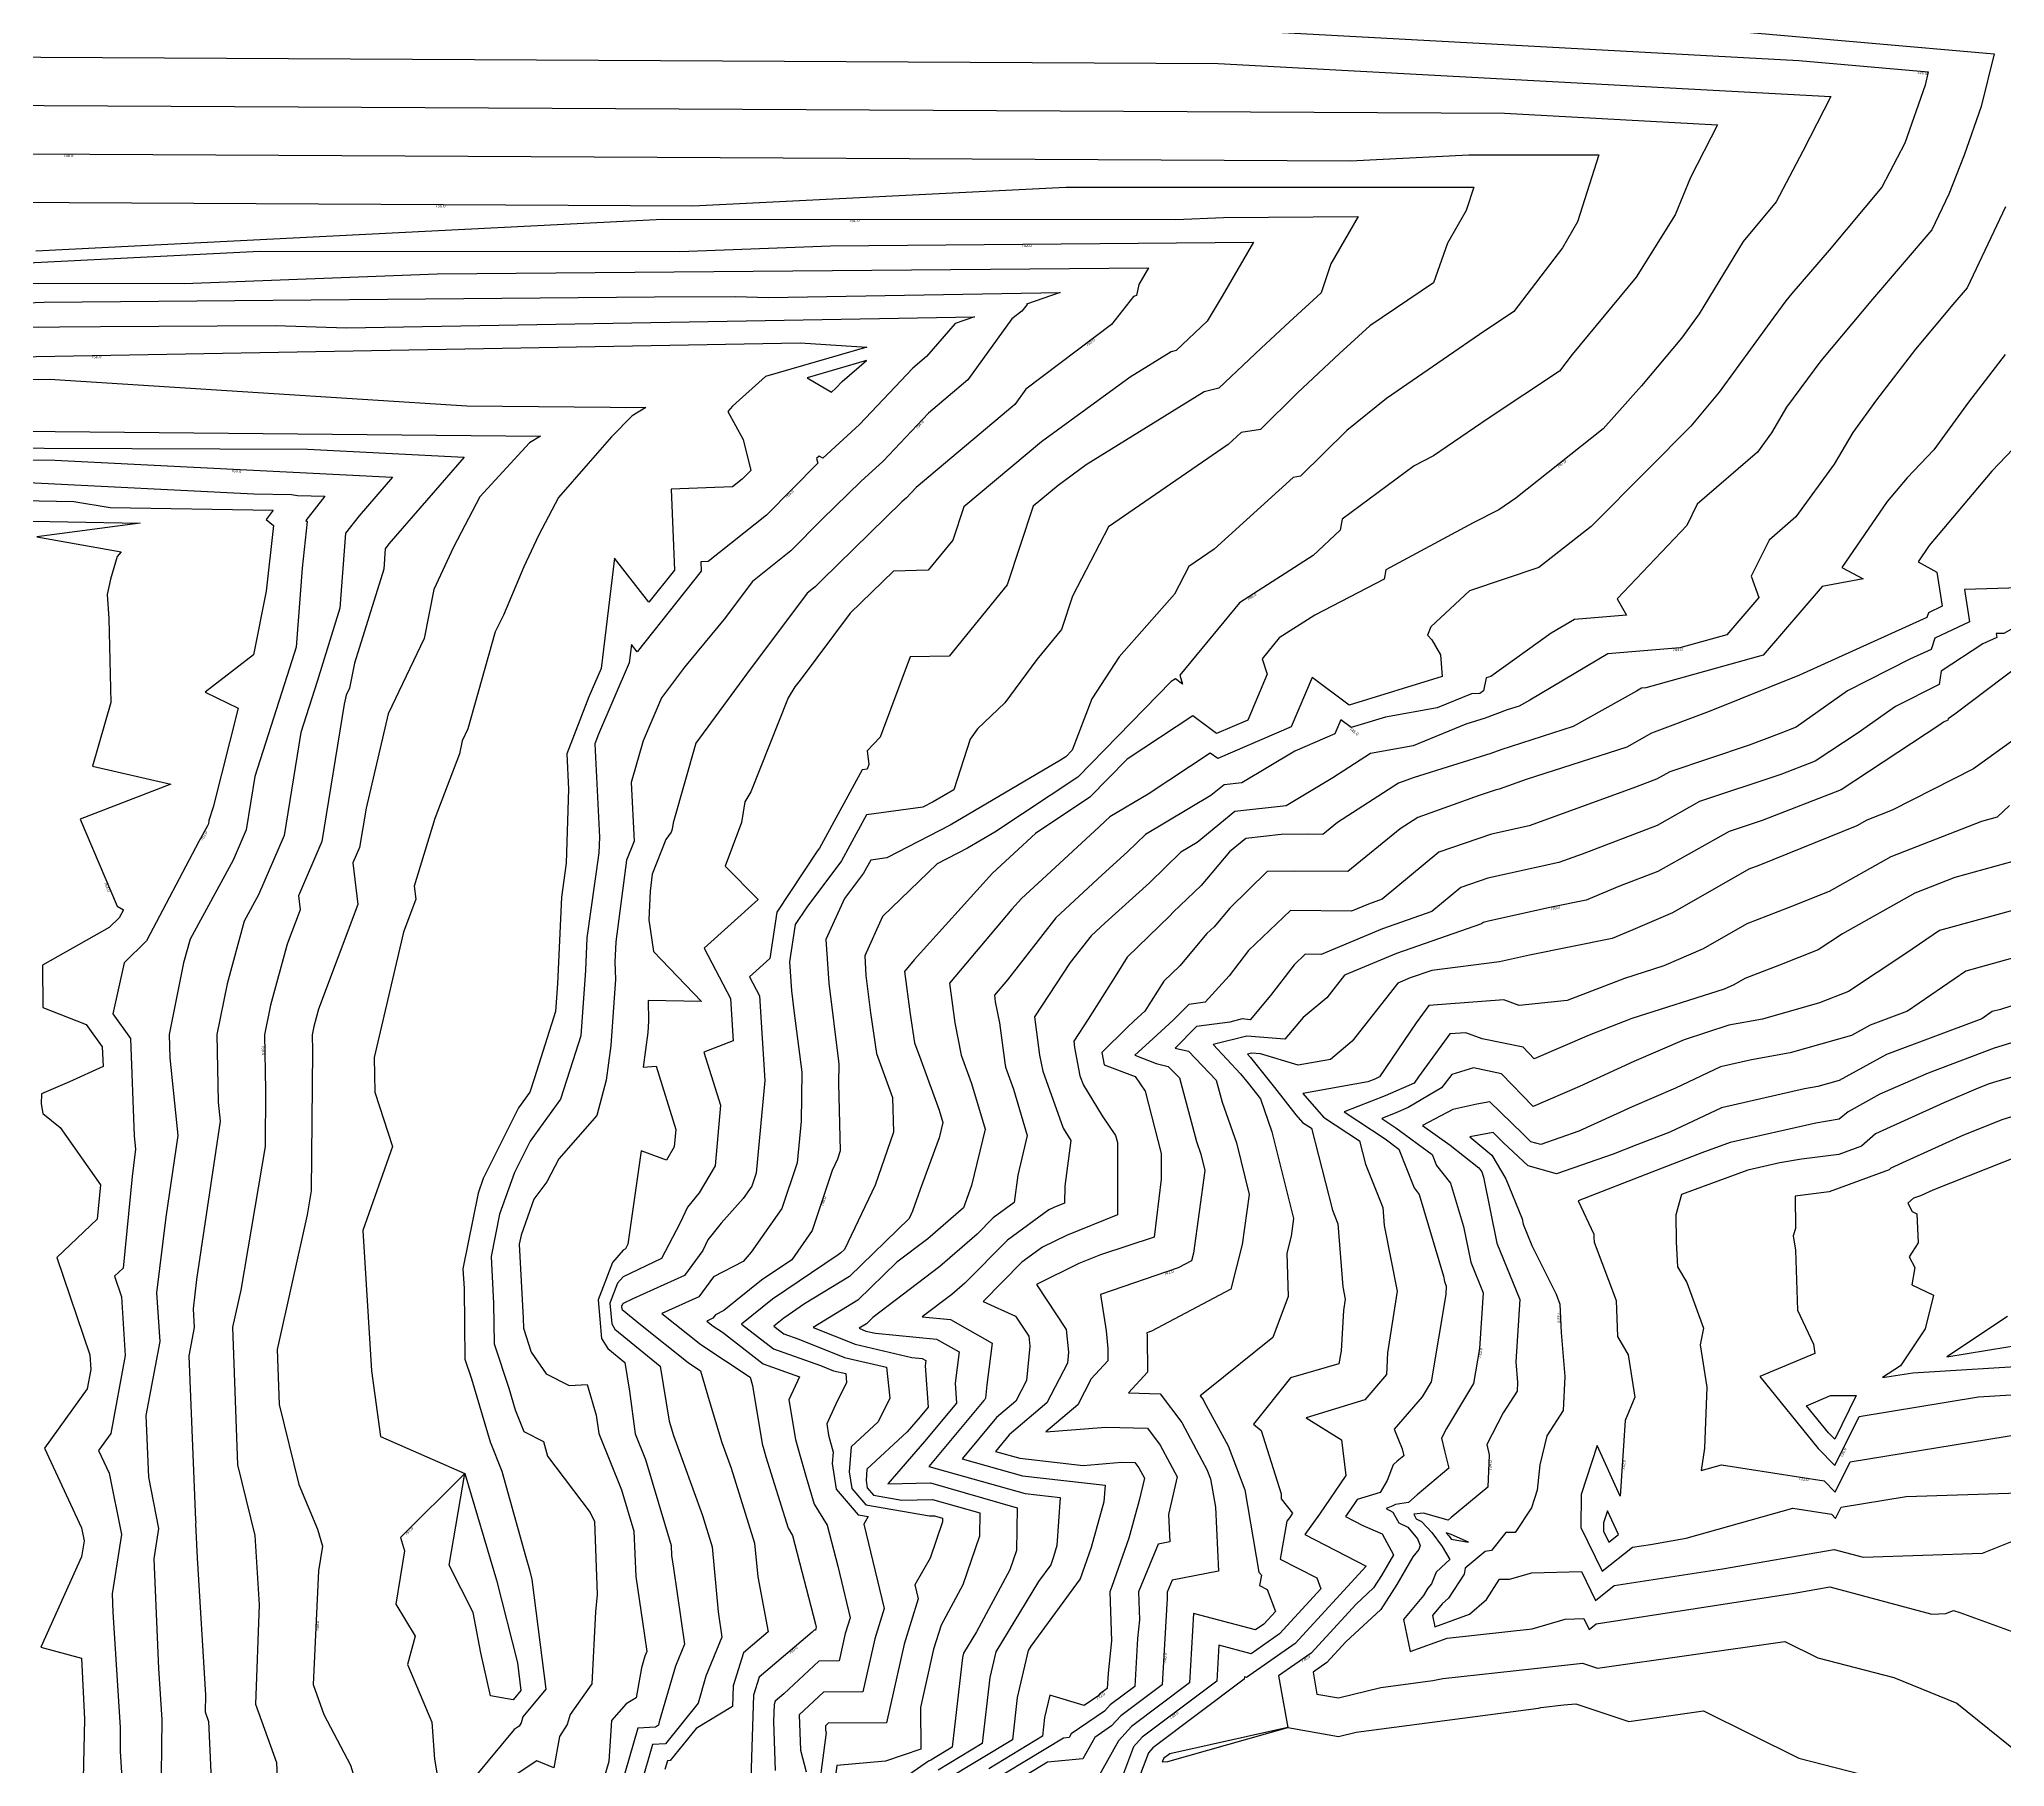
# Model space of a CAD drawing. Extents: x 1684434 to 1702565, y 997334 to 1000228.
# Drawn here: x 1701270.1 to 1701603.7, y 999582.6 to 999875.6 of the extents above; entities that cross this region are included whole.
import ezdxf

# ---------------------------------------------------------------- set-up
doc = ezdxf.new("R2010")
doc.units = 0
doc.layers.add('Default', color=7, linetype='Continuous')

msp = doc.modelspace()

# ---------------------------------------------------------------- linework, layer by layer
at = {"layer": 'Default'}
for points in [[(1701421.62, 999879.99), (1701568.74, 999872.01), (1701590.73, 999870.1), (1701590.18, 999867.86), (1701586.73, 999858), (1701582.82, 999850.55), (1701573.9, 999839.85), (1701567.58, 999832.49), (1701566.54, 999831.24), (1701563.86, 999827.61), (1701555.25, 999815.77), (1701550.42, 999810.01), (1701543.04, 999802.6), (1701533.48, 999792.95), (1701524.65, 999786.01), (1701512.86, 999782.05), (1701506.31, 999775.94), (1701505.73, 999774.55), (1701506.46, 999773.72), (1701507.91, 999771.2), (1701508.21, 999767.5), (1701492.43, 999762.64), (1701486.17, 999767.37), (1701482.6, 999758.97), (1701470.12, 999753.6), (1701468.83, 999754.54), (1701458.3, 999747.59), (1701451.81, 999743.73), (1701451.05, 999742.99), (1701449.98, 999742.02), (1701441.07, 999733.77), (1701436.8, 999729.86), (1701435.2, 999728.08), (1701424.61, 999715.48), (1701425.5, 999708.78), (1701426.6, 999703.27), (1701428.34, 999698.5), (1701430.63, 999690.75), (1701428.34, 999681.17), (1701426.96, 999677.4), (1701420.95, 999672.16), (1701415.68, 999668.15), (1701409.06, 999661.73), (1701401.47, 999657.11), (1701408.6, 999654.24), (1701418.23, 999652.01), (1701419.95, 999651.85), (1701420.6, 999651.49), (1701420.48, 999650.6), (1701421, 999643.56), (1701419.64, 999641.93), (1701417.44, 999639.41), (1701410.6, 999633.04), (1701410.44, 999631.15), (1701410.63, 999629.89), (1701411.7, 999628.66), (1701416.49, 999627.83), (1701421.73, 999627.94), (1701429.76, 999625.63), (1701429.67, 999621.69), (1701426.85, 999613.42), (1701423.17, 999606.59), (1701421.88, 999602.5), (1701419.68, 999592.61), (1701419.74, 999585.56), (1701413.73, 999583.5), (1701405.46, 999582.78), (1701404.33, 999574.27)], [(1701513.85, 999880.82), (1701601.88, 999873.16), (1701599.69, 999864.2), (1701596.81, 999855.98), (1701594.19, 999849.35), (1701591.31, 999843.29), (1701581.23, 999831.56), (1701572.46, 999821.06), (1701566.68, 999813.21), (1701564.12, 999808.85), (1701561.73, 999805.57), (1701551.52, 999796.73), (1701549.75, 999793.16), (1701537.93, 999780.69), (1701539.5, 999777.91), (1701530.66, 999777.18), (1701526.73, 999774.85), (1701516.5, 999767.51), (1701515.66, 999767.3), (1701515.21, 999765.1), (1701514.59, 999764.62), (1701513.2, 999764.61), (1701507.35, 999762.21), (1701498.6, 999760.64), (1701492.8, 999758.85), (1701491.01, 999760.2), (1701489.99, 999757.8), (1701483.19, 999754.88), (1701474.22, 999749.51), (1701471.2, 999749.17), (1701468.97, 999747.35), (1701457.85, 999740.73), (1701454.8, 999737.77), (1701450.51, 999733.88), (1701442.65, 999726.61), (1701434.43, 999716.09), (1701432.23, 999713.46), (1701432.38, 999712.36), (1701433.09, 999708.76), (1701433.97, 999701.97), (1701434.11, 999701.28), (1701435.47, 999697.51), (1701437.8, 999689.65), (1701436.19, 999682.91), (1701435.58, 999678.29), (1701432, 999675.67), (1701429.28, 999672.94), (1701422.97, 999667.44), (1701411.61, 999658.8), (1701410.51, 999657.73), (1701409.25, 999656.96), (1701410.43, 999656.48), (1701412.04, 999656.11), (1701422.37, 999655.14), (1701426.24, 999652.96), (1701425.54, 999647.67), (1701425.79, 999644.27), (1701420.35, 999637.73), (1701414.12, 999630.58), (1701421.4, 999630.73), (1701436.11, 999626.49), (1701435.95, 999619.27), (1701434.82, 999615.96), (1701429.16, 999605.45), (1701426.97, 999601.83), (1701426.8, 999601.11), (1701425.04, 999585.9), (1701421.43, 999583.72), (1701421.06, 999583.5), (1701410.26, 999575.99)], [(1700818.04, 999874.99), (1701470.2, 999871.53), (1701574.18, 999865.89), (1701569.42, 999856.66), (1701564.89, 999848.03), (1701559.28, 999841.3), (1701551.83, 999829.03), (1701548.82, 999824.9), (1701542.07, 999816.84), (1701535.56, 999809.55), (1701520.74, 999797.78), (1701517.86, 999795.82), (1701513.47, 999793.57), (1701498.65, 999785.63), (1701498.4, 999784.04), (1701486.59, 999777.93), (1701480.57, 999774.06), (1701477.67, 999770.54), (1701478.52, 999767.9), (1701475.22, 999760.14), (1701469.94, 999757.87), (1701465.88, 999760.83), (1701454.78, 999753.51), (1701448.44, 999747.03), (1701439.2, 999740.9), (1701431.88, 999734.18), (1701418.62, 999719.44), (1701416.99, 999717.5), (1701417.95, 999710.27), (1701418.68, 999705.39), (1701419.73, 999702.5), (1701422.84, 999693.95), (1701423.46, 999691.85), (1701422.84, 999689.26), (1701419.62, 999680.48), (1701418.35, 999676.85), (1701417.75, 999675.57), (1701407.61, 999665.73), (1701399.99, 999661.09), (1701396.46, 999658.69), (1701394.78, 999657.34), (1701396.51, 999656.01), (1701399.05, 999655.11), (1701406.77, 999652), (1701413.92, 999650.34), (1701414.5, 999645.11), (1701412.52, 999641.11), (1701407.93, 999636.84), (1701407.57, 999632.59), (1701408.01, 999629.77), (1701410.4, 999627), (1701421.19, 999625.13), (1701422.07, 999625.15), (1701423.41, 999624.76), (1701423.39, 999624.11), (1701421.3, 999617.99), (1701418.74, 999613.45), (1701419.31, 999611.07), (1701416.89, 999603.39), (1701413.93, 999590.05), (1701404.03, 999589.95), (1701403.54, 999589.5), (1701403.57, 999588.8), (1701403.68, 999588.37), (1701401.9, 999575.03)], [(1700839.82, 999866.67), (1701518.79, 999863.06), (1701554.94, 999861.1), (1701550.35, 999852.2), (1701547.79, 999845.84), (1701541.17, 999835.26), (1701530.3, 999822.14), (1701528.16, 999819.32), (1701516.04, 999811.29), (1701506.73, 999804.95), (1701503.46, 999803.28), (1701491.25, 999794.23), (1701490.89, 999792.34), (1701486.32, 999788.07), (1701473.82, 999780.03), (1701463.68, 999767.73), (1701464.16, 999766.23), (1701462.94, 999767.12), (1701462.24, 999766.66), (1701446.39, 999750.47), (1701432.31, 999741.13), (1701427.64, 999738.38), (1701422.51, 999735.73), (1701413.25, 999726.79), (1701410.21, 999720.14), (1701410.43, 999716.8), (1701411.22, 999710.46), (1701412.24, 999703.58), (1701414.95, 999696.09), (1701415.11, 999690.25), (1701411.97, 999681.25), (1701406.8, 999670.34), (1701406.16, 999669.73), (1701405.69, 999669.43), (1701394.58, 999661.9), (1701389.31, 999657.67), (1701394.74, 999653.48), (1701402.73, 999650.64), (1701404.93, 999649.75), (1701406.98, 999649.28), (1701407.14, 999647.79), (1701405.27, 999643.99), (1701403.76, 999640.75), (1701404.08, 999638.83), (1701404.87, 999635.92), (1701404.71, 999634.04), (1701405.38, 999629.64), (1701409.11, 999625.34), (1701410.82, 999625.05), (1701410.08, 999623.75), (1701413.54, 999609.45), (1701411.91, 999604.28), (1701409.91, 999595.29), (1701403.24, 999595.23), (1701399.09, 999591.36), (1701399.3, 999585.38), (1701400.26, 999581.71)], [(1700861.6, 999858.34), (1701492.59, 999854.99), (1701512.74, 999856), (1701534.78, 999855.99), (1701531.18, 999844.67), (1701528.64, 999840.26), (1701520.39, 999829.43), (1701514.54, 999825.55), (1701498.79, 999814.71), (1701492.02, 999809.28), (1701484.15, 999801.5), (1701482.92, 999801.3), (1701469.5, 999789.14), (1701465.23, 999786.19), (1701462.78, 999781.48), (1701453.4, 999770.86), (1701448.74, 999763.76), (1701445.44, 999755.03), (1701444.34, 999753.9), (1701443.46, 999753.32), (1701424.74, 999742.33), (1701413.97, 999736.77), (1701411.24, 999736.39), (1701410.03, 999734.18), (1701406.79, 999729.84), (1701403.62, 999722.93), (1701404.11, 999715.49), (1701405.75, 999702.28), (1701405.81, 999701.79), (1701405.76, 999698.53), (1701406.07, 999687.05), (1701405.58, 999685.65), (1701404.68, 999683.74), (1701401.29, 999673.52), (1701397.82, 999668.57), (1701392.71, 999665.11), (1701386.3, 999659.97), (1701384.87, 999659.22), (1701384.45, 999658.65), (1701383.41, 999658.18), (1701384.51, 999657.31), (1701386.06, 999656.28), (1701392.98, 999650.95), (1701399.16, 999648.75), (1701397.33, 999644.81), (1701398.46, 999638.1), (1701399.23, 999635.24), (1701400.25, 999631.68), (1701401.66, 999627.14), (1701403.84, 999623.57), (1701405.65, 999616.6), (1701407.76, 999607.84), (1701406.92, 999605.17), (1701405.89, 999600.53), (1701402.44, 999600.5), (1701396.49, 999594.95), (1701395, 999593.68), (1701394.84, 999593.16), (1701394.75, 999590.25), (1701395.03, 999581.95)], [(1700883.38, 999850.02), (1701381.06, 999847.37), (1701444.34, 999850.56), (1701513.58, 999850.52), (1701512.32, 999846.59), (1701509.13, 999841.05), (1701506.74, 999834.32), (1701495.97, 999827.01), (1701490.81, 999822.29), (1701483.68, 999815.66), (1701477.38, 999809.43), (1701474.1, 999808.89), (1701471.87, 999806.86), (1701451.6, 999792.9), (1701445.49, 999781.15), (1701443.61, 999775.49), (1701439.44, 999770.38), (1701433.97, 999763.04), (1701429.33, 999758.67), (1701428.12, 999756.88), (1701425.32, 999748.32), (1701421.85, 999746.28), (1701420.05, 999745.35), (1701410.51, 999744.04), (1701406.27, 999736.28), (1701400.37, 999728.4), (1701398.41, 999725.44), (1701397.47, 999719.13), (1701397.79, 999714.19), (1701398.26, 999710.41), (1701399.54, 999700.39), (1701399.4, 999692.09), (1701398.73, 999685.04), (1701396.17, 999677.3), (1701390.96, 999669.88), (1701389.56, 999668.31), (1701384.53, 999665.69), (1701382.05, 999662.3), (1701375.8, 999659.47), (1701382.37, 999654.23), (1701390.77, 999648.66), (1701391.17, 999647.28), (1701392.83, 999637.38), (1701393.1, 999636.39), (1701393.45, 999635.15), (1701397.2, 999623.05), (1701397.97, 999621.78), (1701401.85, 999606.78), (1701401.99, 999606.23), (1701401.93, 999606.06), (1701401.87, 999605.77), (1701401.65, 999605.77), (1701401.28, 999605.42), (1701392.31, 999597.79), (1701391.36, 999594.72), (1701390.91, 999580.6)], [(1701269.52, 999839.76), (1701375.94, 999845.12), (1701462.99, 999845.07), (1701471.11, 999845.38), (1701493.96, 999845.57), (1701489.33, 999837.54), (1701487.66, 999832.6), (1701482.31, 999827.7), (1701477.49, 999823.22), (1701470.32, 999816.43), (1701467.84, 999815.83), (1701447.81, 999803.42), (1701443.02, 999799.93), (1701438.83, 999796.42), (1701434.38, 999783.07), (1701424.55, 999771), (1701417.95, 999770.86), (1701412.85, 999757.25), (1701410.64, 999754.91), (1701410.89, 999752.61), (1701410.63, 999751.8), (1701409.78, 999751.69), (1701402.52, 999738.39), (1701402.15, 999737.9), (1701395.27, 999727.55), (1701394.09, 999719.66), (1701390.65, 999716.57), (1701392.33, 999713.37), (1701393.26, 999699), (1701391.78, 999683.29), (1701391.05, 999681.08), (1701389.56, 999678.96), (1701385.84, 999674.77), (1701383.57, 999671.97), (1701382.75, 999670.18), (1701379.64, 999665.94), (1701370.83, 999661.96), (1701369.2, 999661.19), (1701369.08, 999661.06), (1701368.93, 999660.67), (1701368.97, 999660.26), (1701369.03, 999660.15), (1701372.15, 999657.61), (1701380.24, 999651.15), (1701382.34, 999649.76), (1701383.81, 999644.69), (1701385.98, 999637.57), (1701387.55, 999633.21), (1701391.51, 999620.51), (1701392.05, 999614.77), (1701393.8, 999605.45), (1701389.63, 999601.91), (1701387.88, 999596.28), (1701387.77, 999592.78), (1701381.58, 999589.09), (1701377.19, 999583.62), (1701376.73, 999583.59), (1701376.31, 999582.14)], [(1701603.83, 999847.18), (1701597.31, 999833.46), (1701594.89, 999830.64), (1701588.54, 999823.04), (1701581.93, 999814.46), (1701577.93, 999808.93), (1701574.75, 999803.52), (1701568.26, 999794.59), (1701563.72, 999790.66), (1701560.68, 999784.55), (1701561.99, 999780.93), (1701556.53, 999774.59), (1701548.57, 999772.36), (1701536.35, 999771.35), (1701523.1, 999763.51), (1701521.3, 999762.51), (1701519.26, 999761.85), (1701515.53, 999760.47), (1701512.25, 999759.44), (1701503.28, 999755.75), (1701496.03, 999754.45), (1701489.67, 999750.33), (1701481.74, 999745.59), (1701473.05, 999744.61), (1701466.64, 999739.36), (1701463.89, 999737.72), (1701458.54, 999732.55), (1701451.04, 999725.74), (1701448.66, 999723.54), (1701445.1, 999718.99), (1701439.05, 999709.78), (1701439.9, 999703.28), (1701440.42, 999700.55), (1701443.91, 999690.93), (1701445.2, 999688.83), (1701444.18, 999681.07), (1701444.14, 999678.19), (1701442.31, 999677.46), (1701441.45, 999677.04), (1701434.45, 999671.91), (1701427.18, 999664.62), (1701424.99, 999662.71), (1701419.96, 999658.89), (1701424.78, 999658.44), (1701431.87, 999654.43), (1701430.95, 999647.38), (1701430.73, 999645.12), (1701430.62, 999644.9), (1701430.41, 999644.73), (1701421.07, 999633.52), (1701437.46, 999628.92), (1701443.39, 999628.25), (1701442.8, 999620.12), (1701442.26, 999618.18), (1701441.8, 999616.86), (1701439.71, 999614.01), (1701432.47, 999602.07), (1701431.45, 999597.73), (1701430.15, 999586.52), (1701422.68, 999582)], [(1701157.98, 999832.14), (1701307.54, 999839.68), (1701378.86, 999839.64), (1701404.39, 999840.6), (1701476.17, 999841.22), (1701470.87, 999832.05), (1701468.33, 999827.79), (1701463.07, 999822.81), (1701462.21, 999822.6), (1701455.24, 999818.28), (1701440.21, 999807.33), (1701427.04, 999796.29), (1701425.16, 999790.65), (1701421, 999785.54), (1701415.08, 999785.42), (1701407.72, 999778.24), (1701399.27, 999766.9), (1701398.38, 999765.75), (1701397.22, 999763.89), (1701390.9, 999747.97), (1701389.85, 999746.29), (1701389.32, 999742.76), (1701386.53, 999735.33), (1701392.13, 999729.67), (1701382.96, 999721.42), (1701387.43, 999712.88), (1701387.9, 999705.7), (1701382.93, 999703.77), (1701385.71, 999694.83), (1701384.84, 999684.52), (1701382.11, 999679.95), (1701380.12, 999677.49), (1701378.86, 999674.75), (1701375.74, 999668.78), (1701369.2, 999665.71), (1701368.23, 999664.59), (1701366.96, 999661.24), (1701367.27, 999657.74), (1701367.81, 999656.83), (1701375.51, 999650.54), (1701377.02, 999641.21), (1701377.76, 999638.79), (1701382.66, 999625.22), (1701384.31, 999619.9), (1701385.36, 999608.85), (1701385.96, 999604.59), (1701383.26, 999597.93), (1701381.93, 999593.38), (1701376.41, 999586.49), (1701374.21, 999586.36), (1701372.22, 999579.47)], [(1701239.15, 999834.23), (1701294.73, 999834.2), (1701337.66, 999835.82), (1701458.37, 999836.86), (1701457.75, 999835.78), (1701456.71, 999834.04), (1701456.32, 999832.15), (1701455.81, 999831.98), (1701452.1, 999827.26), (1701437.55, 999816.26), (1701435.68, 999813.66), (1701418.95, 999799.57), (1701417.33, 999797.86), (1701416.53, 999797.13), (1701402.94, 999783.89), (1701401.83, 999782.76), (1701400.45, 999781.66), (1701390.13, 999767.94), (1701381.53, 999756.2), (1701377.68, 999742.7), (1701377.52, 999741.61), (1701377.35, 999741.14), (1701376.45, 999739.9), (1701374.16, 999734.02), (1701373.78, 999731.1), (1701373.56, 999726.27), (1701374.37, 999720.9), (1701382.53, 999712.4), (1701373.44, 999712.54), (1701373.54, 999709.03), (1701373.41, 999707.16), (1701372.61, 999701.24), (1701374.82, 999701.4), (1701378.15, 999690.66), (1701377.9, 999687.72), (1701376.57, 999685.48), (1701372.29, 999687.04), (1701370.02, 999671.21), (1701369.61, 999670.42), (1701369.2, 999670.22), (1701367.38, 999668.12), (1701364.99, 999661.8), (1701365.56, 999655.23), (1701366.59, 999653.52), (1701369.48, 999651.16), (1701370.27, 999646.28), (1701371.25, 999639.05), (1701373, 999634.71), (1701377.36, 999620.13), (1701377.43, 999618.44), (1701377.76, 999616.26), (1701379.6, 999603.35), (1701378.09, 999599.63), (1701375.33, 999590.2), (1701375.22, 999589.61), (1701374.73, 999589.31), (1701371.7, 999589.13), (1701368.13, 999576.79)], [(1701210.6, 999828.77), (1701270.93, 999831.04), (1701374.52, 999831.93), (1701388.29, 999832.01), (1701393.88, 999831.81), (1701443.38, 999832.68), (1701437.68, 999830.67), (1701437.79, 999830.65), (1701436.89, 999829.51), (1701435.18, 999828.22), (1701427.72, 999817.83), (1701421.02, 999812.19), (1701413.33, 999804.06), (1701409.53, 999800.58), (1701402.97, 999794.19), (1701397.69, 999788.84), (1701391.14, 999783.63), (1701386.35, 999777.26), (1701379.61, 999769.08), (1701375.75, 999763.88), (1701372.59, 999756.59), (1701370.59, 999749.57), (1701371.06, 999739.59), (1701369.8, 999736.36), (1701367.98, 999722.5), (1701367.83, 999719.09), (1701367.91, 999716.2), (1701367.11, 999704.95), (1701366.32, 999699.04), (1701364.76, 999693.06), (1701358.27, 999685.69), (1701356.26, 999681.78), (1701354.08, 999678.88), (1701351.89, 999672.75), (1701351.59, 999671.24), (1701352.26, 999658.69), (1701352.28, 999656.98), (1701353.62, 999652.92), (1701356.13, 999649.26), (1701360.05, 999647.26), (1701363.09, 999647.4), (1701364.66, 999642.22), (1701365.08, 999639.12), (1701368.93, 999629.58), (1701371.03, 999622.54), (1701371.34, 999614.83), (1701372.84, 999604.84), (1701373.23, 999602.12), (1701372.91, 999601.33), (1701372.33, 999599.35), (1701371.41, 999594.27), (1701369.7, 999593.26), (1701367.21, 999590.45), (1701366.76, 999583.48), (1701364.05, 999574.12)], [(1701204.2, 999826.26), (1701280.53, 999826.91), (1701310.2, 999827.08), (1701322.24, 999826.65), (1701428.82, 999828.54), (1701425.54, 999827.38), (1701420.68, 999821.81), (1701418.4, 999819.85), (1701409.33, 999810.25), (1701403.1, 999804.56), (1701402.51, 999804.91), (1701402.04, 999804.53), (1701402.24, 999803.72), (1701393.56, 999794.91), (1701383.62, 999787.02), (1701382.39, 999786.98), (1701382.46, 999785.37), (1701371.6, 999771.69), (1701370.62, 999772.94), (1701370.25, 999769.82), (1701365.01, 999757.73), (1701364.38, 999756.12), (1701365.19, 999740.25), (1701365.11, 999737.6), (1701363.07, 999723.19), (1701362.82, 999717.69), (1701362.02, 999706.55), (1701360.69, 999702.34), (1701358.59, 999695.85), (1701353.42, 999688.71), (1701350.77, 999683.37), (1701348.25, 999676.32), (1701346.81, 999669.15), (1701347.23, 999661.19), (1701347.32, 999654.34), (1701349.81, 999646.81), (1701350.91, 999643.12), (1701352.36, 999639.46), (1701355.7, 999637.76), (1701356.38, 999635.28), (1701363.61, 999625.7), (1701364.34, 999624.18), (1701364.83, 999611.8), (1701364.54, 999608.84), (1701363.9, 999596.62), (1701360.22, 999591.47), (1701359.69, 999589.75), (1701358.4, 999587.69), (1701357.44, 999582.38), (1701354.54, 999583.6), (1701349.68, 999580.37)], [(1701250.59, 999821.49), (1701399.26, 999824.12), (1701410.56, 999823.4), (1701393.36, 999818.43), (1701387.76, 999813.39), (1701386.98, 999812.49), (1701389.57, 999807.71), (1701390.87, 999802.46), (1701389.42, 999800.99), (1701387.77, 999799.68), (1701377.34, 999799.3), (1701377.94, 999785.59), (1701373.6, 999780.12), (1701367.72, 999787.62), (1701365.5, 999768.89), (1701363.4, 999764.05), (1701359.64, 999754.38), (1701359.94, 999748.43), (1701359.56, 999735.84), (1701358.75, 999730.08), (1701358.07, 999715.41), (1701357.74, 999710.69), (1701354.17, 999699.46), (1701353.39, 999697.03), (1701351.44, 999694.35), (1701345.48, 999682.34), (1701344.6, 999679.89), (1701342.03, 999667.06), (1701342.21, 999663.69), (1701342.36, 999651.7), (1701343.47, 999648.36), (1701346.62, 999637.72), (1701348.6, 999632.73), (1701352.68, 999618.14), (1701353.31, 999616.01), (1701353.74, 999614.37), (1701356.1, 999595.72), (1701352.2, 999591.02), (1701351.9, 999590.02), (1701351.55, 999589.47), (1701350.72, 999588.92), (1701344.08, 999580.92)], [(1701603.78, 999822.15), (1701597.56, 999814.08), (1701591.67, 999805.95), (1701587.13, 999801.22), (1701583.75, 999797.2), (1701576.07, 999786), (1701579.69, 999784.08), (1701572.72, 999782.79), (1701562.71, 999771.16), (1701542.8, 999765.59), (1701542.03, 999765.53), (1701541.2, 999765.03), (1701530.44, 999759.03), (1701518.2, 999755.09), (1701516.46, 999754.45), (1701503.44, 999750.38), (1701500.78, 999749.43), (1701490.47, 999742.77), (1701487.99, 999740.74), (1701485.46, 999740.76), (1701480.89, 999740.73), (1701474.91, 999740.05), (1701472.1, 999737.76), (1701467.34, 999732.05), (1701462.55, 999727.53), (1701462.02, 999726.91), (1701454.77, 999719.9), (1701453.01, 999717.09), (1701448.12, 999709.4), (1701445.68, 999705.68), (1701445.82, 999704.6), (1701446.74, 999699.81), (1701447.32, 999698.21), (1701450.52, 999693.02), (1701452.79, 999689.69), (1701453.09, 999688.49), (1701453.14, 999676.19), (1701444.44, 999672.7), (1701440.4, 999670.72), (1701436.89, 999668.15), (1701430.29, 999661.53), (1701435.82, 999659.02), (1701438.06, 999655.63), (1701438.25, 999653.93), (1701437.68, 999648.1), (1701435.88, 999644.6), (1701432.58, 999641.8), (1701426.74, 999634.8), (1701436.99, 999631.92), (1701451.01, 999630.34), (1701450.81, 999627.51), (1701448.64, 999619.76), (1701446.8, 999614.48), (1701438.42, 999603.05), (1701437.97, 999602.31), (1701436.1, 999594.34), (1701435.27, 999587.14), (1701423.92, 999580.28)], [(1701406.4, 999817.58), (1701410.5, 999821.11), (1701400.47, 999818.21), (1701404.6, 999815.78), (1701405.33, 999816.45), (1701406.4, 999817.58)], [(1701178.94, 999816.34), (1701271.86, 999817.98), (1701342.69, 999813.46), (1701373.08, 999813.17), (1701370.77, 999811.74), (1701367.21, 999808.2), (1701363.29, 999803.66), (1701358.26, 999797.87), (1701354.87, 999791.47), (1701352.37, 999786.1), (1701348.88, 999777.91), (1701347.49, 999775.12), (1701342.87, 999758.62), (1701341.9, 999756.6), (1701341.45, 999754.39), (1701337.23, 999743.45), (1701333.76, 999731.98), (1701334.03, 999729.75), (1701331.91, 999724.13), (1701326.96, 999702.88), (1701327.09, 999697.04), (1701330.07, 999687.81), (1701325.06, 999673.53), (1701326.52, 999649.74), (1701328.03, 999638.59), (1701342.33, 999632.32), (1701347.69, 999614.21), (1701351.28, 999600.18), (1701351.87, 999595.52), (1701350.57, 999593.95), (1701346.7, 999594.59), (1701345.05, 999601.9), (1701343.77, 999608.74), (1701339.71, 999616.77), (1701342.33, 999632.32), (1701331.42, 999621.47), (1701332.08, 999619.21), (1701330.66, 999610.17), (1701333.92, 999604.74), (1701332.6, 999599.91), (1701336.73, 999590.13), (1701337.17, 999583.87), (1701338.15, 999578.19)], [(1701172.81, 999810.03), (1701355.18, 999808.32), (1701353.3, 999807.16), (1701344.91, 999797.99), (1701340.4, 999789.46), (1701337.07, 999782.3), (1701335.43, 999773.95), (1701329.33, 999761.2), (1701325.57, 999745.19), (1701324.49, 999738.53), (1701323.36, 999735.9), (1701324.2, 999728.86), (1701317.52, 999711.12), (1701316.71, 999708.17), (1701316.42, 999706.74), (1701316.48, 999704.05), (1701316.29, 999680.3), (1701315.6, 999676.23), (1701310.47, 999653.38), (1701310.81, 999644.04), (1701314.19, 999630.45), (1701317.32, 999622.9), (1701318.16, 999620), (1701317.5, 999615.82), (1701316.59, 999596.51), (1701318.44, 999591.43), (1701322.96, 999582.85), (1701323.65, 999580.46)], [(1701608.69, 999809.88), (1701601.49, 999802.38), (1701590.9, 999789.75), (1701588.98, 999786.95), (1701592.2, 999785.25), (1701593.1, 999779.44), (1701590.74, 999778.33), (1701590.49, 999777.56), (1701568.88, 999767.74), (1701553.53, 999761.59), (1701543.76, 999757.89), (1701539.58, 999755.56), (1701522.47, 999750.05), (1701517.92, 999748.41), (1701517.2, 999748.25), (1701514.49, 999747.31), (1701504.1, 999743.61), (1701501.08, 999741.66), (1701492.21, 999734.42), (1701483.2, 999734.49), (1701478.52, 999734.46), (1701472.17, 999728.23), (1701469.52, 999725.06), (1701468.3, 999723.91), (1701463.68, 999718.46), (1701460.96, 999715.84), (1701457.77, 999710.75), (1701455.97, 999709.14), (1701454.74, 999707.99), (1701450.48, 999703.74), (1701450.88, 999701.66), (1701456.1, 999699.66), (1701457.8, 999697.17), (1701460.51, 999686.61), (1701460.52, 999682.28), (1701459.36, 999672.42), (1701450.25, 999669.42), (1701446.57, 999667.95), (1701439.34, 999664.39), (1701444.38, 999656.76), (1701444.81, 999652.93), (1701444.63, 999651.07), (1701441.13, 999644.29), (1701434.75, 999638.88), (1701432.42, 999636.07), (1701436.52, 999634.92), (1701447.3, 999633.71), (1701453.82, 999634.24), (1701456.07, 999634.18), (1701456.76, 999633.26), (1701457.68, 999631.56), (1701456.8, 999627.72), (1701455.02, 999621.34), (1701452.18, 999613.18), (1701451.8, 999612.25), (1701452.1, 999603.94), (1701451.53, 999598.47), (1701451.38, 999595.87), (1701450.05, 999594.87), (1701449.75, 999594.54), (1701447.46, 999592.97), (1701441.64, 999594.75), (1701440.75, 999590.96), (1701440.38, 999587.76), (1701431.27, 999582.25)], [(1701062.33, 999807.05), (1701315.63, 999806.06), (1701342.24, 999804.73), (1701329.47, 999790.01), (1701328.85, 999789.2), (1701328.58, 999785.71), (1701323.62, 999769.79), (1701322.79, 999765.55), (1701322.21, 999764.34), (1701321.85, 999762.82), (1701318.07, 999739.53), (1701314.1, 999730.3), (1701314.38, 999727.97), (1701312.17, 999722.11), (1701309.34, 999711.77), (1701308.34, 999706.75), (1701308.53, 999697.36), (1701308.45, 999687.82), (1701304.3, 999663.41), (1701302.9, 999657.17), (1701303.74, 999633.81), (1701306.72, 999621.82), (1701307.45, 999610.04), (1701306.83, 999593.18), (1701310.36, 999583.3), (1701310.54, 999579.31)], [(1701070.81, 999804.99), (1701272.76, 999804.2), (1701330.07, 999801.33), (1701324.39, 999794.78), (1701322.11, 999791.83), (1701321.14, 999779.11), (1701317.27, 999766.7), (1701314.49, 999758), (1701311.66, 999740.53), (1701307.34, 999730.5), (1701304.88, 999726), (1701301.98, 999715.37), (1701300.25, 999706.77), (1701300.48, 999695.33), (1701300.83, 999692.08), (1701296.79, 999665.21), (1701296.21, 999660.27), (1701296.41, 999657.11), (1701295.51, 999652.27), (1701296.62, 999624.39), (1701296.7, 999624.01), (1701296.66, 999623.78), (1701296.9, 999618.02), (1701298.35, 999594.73), (1701298.25, 999591.91), (1701298.84, 999590.26), (1701299.58, 999574.27)], [(1701229.9, 999802.33), (1701306.53, 999798.49), (1701312.93, 999798.37), (1701313.96, 999798.2), (1701318.58, 999798.12), (1701315.38, 999793.98), (1701315.58, 999793.81), (1701314.73, 999785.92), (1701313.7, 999772.51), (1701312.6, 999768.96), (1701306.7, 999750.55), (1701305.24, 999741.53), (1701303.01, 999736.35), (1701295.7, 999722.96), (1701294.61, 999718.97), (1701292.17, 999706.79), (1701292.25, 999702.81), (1701293.65, 999689.68), (1701291.57, 999675.81), (1701290.04, 999662.96), (1701290.56, 999654.73), (1701288.23, 999642.14), (1701288.64, 999631.68), (1701290.38, 999622.98), (1701289.57, 999617.85), (1701290.34, 999599.27), (1701290.9, 999590.59), (1701290.76, 999576.55)], [(1701237.53, 999797.94), (1701275.98, 999797.22), (1701282.14, 999796.2), (1701309.84, 999795.72), (1701308.64, 999794.16), (1701309.85, 999793.15), (1701308.64, 999782.02), (1701306.5, 999771.21), (1701298.28, 999764.85), (1701303.87, 999762.14), (1701299.63, 999745.34), (1701298.91, 999743.1), (1701298.82, 999742.53), (1701298.68, 999742.21), (1701297.21, 999739.52), (1701288.33, 999722.7), (1701284.52, 999718.93), (1701282.58, 999710.28), (1701285.61, 999706.12), (1701286.22, 999689.6), (1701286.47, 999687.29), (1701286.34, 999686.42), (1701285.89, 999682.68), (1701284.35, 999667.15), (1701282.9, 999665.78), (1701284.09, 999662.3), (1701284.72, 999652.36), (1701282.25, 999639.09), (1701280.18, 999636.22), (1701281.98, 999632.36), (1701284.06, 999621.96), (1701282.47, 999611.91), (1701282.6, 999608.81), (1701283.87, 999589.25), (1701283.83, 999585.24), (1701284.6, 999573.34)], [(1701250.33, 999794.2), (1701287.25, 999793.55), (1701269.69, 999791.24), (1701283.99, 999788.67), (1701283.31, 999787.86), (1701282.19, 999784.01), (1701281.66, 999781.45), (1701281.92, 999777.35), (1701282.27, 999763.11), (1701279.14, 999752.33), (1701292.46, 999749.27), (1701277.04, 999743.34), (1701283.32, 999728.56), (1701284.39, 999727.92), (1701283.7, 999726.6), (1701281.99, 999724.92), (1701270.66, 999718.57), (1701270.7, 999711.36), (1701278.05, 999708.48), (1701280.81, 999704.68), (1701280.94, 999701.35), (1701275.25, 999698.79), (1701270.49, 999696.74), (1701270.43, 999695.05), (1701270.71, 999693.4), (1701273.68, 999691), (1701280.53, 999681.3), (1701279.95, 999675.47), (1701273.08, 999668.96), (1701278.71, 999652.47), (1701278.87, 999649.98), (1701278.25, 999646.67), (1701271, 999636.63), (1701277.3, 999623.12), (1701277.74, 999620.93), (1701277.31, 999618.17), (1701270.36, 999602.87), (1701277.27, 999600.98), (1701277.77, 999590.68), (1701277.58, 999580.54)], [(1701608.2, 999782.63), (1701596.87, 999782.28), (1701597.72, 999776.8), (1701591.83, 999774.01), (1701591.21, 999772.1), (1701587.61, 999770.46), (1701577.02, 999765.08), (1701568.28, 999758.93), (1701565.44, 999757.8), (1701560.3, 999755.85), (1701546.85, 999751.36), (1701544.6, 999750.1), (1701540.6, 999748.57), (1701522.98, 999742.19), (1701516.59, 999740.78), (1701507.67, 999737.71), (1701498.06, 999729.73), (1701495.72, 999728.92), (1701492.83, 999727.7), (1701482.49, 999727.83), (1701475.36, 999721.06), (1701472.07, 999716.77), (1701467.99, 999712.27), (1701465.2, 999711.9), (1701462.59, 999709.2), (1701458.47, 999705.52), (1701456.07, 999703.28), (1701459.66, 999701.85), (1701461.74, 999701.38), (1701463.64, 999699.42), (1701466.53, 999688.64), (1701467.28, 999686.47), (1701467.96, 999683.74), (1701466, 999669.69), (1701465.68, 999668.42), (1701463.43, 999667.24), (1701450.23, 999662.71), (1701451.17, 999656.52), (1701451.45, 999653.55), (1701451.46, 999651.43), (1701448.66, 999648.38), (1701446.39, 999643.98), (1701440.96, 999639.37), (1701451.14, 999640.21), (1701458.21, 999640.02), (1701460.38, 999637.13), (1701463.25, 999631.77), (1701461.79, 999625.37), (1701462.01, 999620.73), (1701460.04, 999620.35), (1701456.66, 999612.23), (1701456.83, 999607.48), (1701456.5, 999604.35), (1701456.03, 999596.18), (1701451.87, 999593.06), (1701450.92, 999592.02), (1701445.27, 999588.14), (1701444.93, 999587.53), (1701443.94, 999587.43), (1701427.83, 999577.69)], [(1701610.22, 999778.61), (1701603.57, 999774.84), (1701602.24, 999774.8), (1701602.34, 999774.15), (1701599.98, 999773.04), (1701592.93, 999768.45), (1701592.55, 999766.18), (1701585.16, 999762.42), (1701578.84, 999757.97), (1701571.54, 999753.16), (1701565.69, 999750.9), (1701551.89, 999746.3), (1701544.71, 999742.27), (1701531.96, 999737.4), (1701528.03, 999735.98), (1701515.98, 999733.32), (1701511.41, 999731.74), (1701506.48, 999727.65), (1701498.08, 999724.74), (1701487.71, 999720.36), (1701484.98, 999720.4), (1701483.1, 999718.61), (1701479.11, 999713.42), (1701475.64, 999709.31), (1701474.28, 999709.43), (1701472.17, 999708.9), (1701466.52, 999708.16), (1701462.93, 999704.45), (1701465.14, 999703.95), (1701469.88, 999699.06), (1701470.88, 999695.31), (1701473.3, 999688.39), (1701475.47, 999679.66), (1701474.28, 999671.15), (1701472.36, 999663.58), (1701458.91, 999656.45), (1701458.08, 999656.16), (1701458.14, 999655.78), (1701458.16, 999655.59), (1701458.19, 999649.49), (1701454.98, 999646.01), (1701460.34, 999645.86), (1701464.01, 999641), (1701467.45, 999634.57), (1701468.3, 999633), (1701468.89, 999631.42), (1701469.72, 999626.64), (1701470.24, 999615.76), (1701462.37, 999614.23), (1701461.52, 999612.2), (1701461.56, 999611.01), (1701461.48, 999610.23), (1701460.68, 999596.49), (1701453.68, 999591.24), (1701452.1, 999589.51), (1701449.27, 999587.56), (1701447.25, 999583.92), (1701441.26, 999583.34), (1701430.09, 999576.58)], [(1701609.1, 999771.57), (1701595.22, 999761.11), (1701594.09, 999760.37), (1701594.05, 999760.14), (1701593.31, 999759.77), (1701592.67, 999759.32), (1701575.94, 999748.28), (1701562.51, 999743.09), (1701556.93, 999741.23), (1701544.82, 999734.44), (1701538.29, 999731.95), (1701532.64, 999729.56), (1701526.79, 999728.4), (1701516.32, 999726.07), (1701515.38, 999725.86), (1701515.15, 999725.78), (1701514.9, 999725.58), (1701500.44, 999720.56), (1701491.67, 999716.86), (1701488.64, 999713.02), (1701484.64, 999709.68), (1701481.52, 999705.99), (1701475.06, 999706.54), (1701469.34, 999705.12), (1701474, 999700.15), (1701475.29, 999698.53), (1701477.38, 999695.87), (1701479.33, 999690.31), (1701482.98, 999675.58), (1701482.57, 999672.61), (1701481.83, 999669.7), (1701482.07, 999662.35), (1701479.46, 999655.42), (1701468.2, 999646.34), (1701467.14, 999645.51), (1701467.63, 999644.87), (1701467.85, 999644.46), (1701471.89, 999637.03), (1701474.71, 999629.54), (1701477.13, 999615.61), (1701477.53, 999615.09), (1701477.21, 999613.32), (1701478.52, 999612.65), (1701479.95, 999608.92), (1701477.94, 999606.74), (1701476.56, 999605.78), (1701466.02, 999608.59), (1701465.33, 999596.81), (1701455.5, 999589.42), (1701453.27, 999586.99), (1701449.57, 999580.3)], [(1701607.11, 999758.15), (1701598.42, 999751.87), (1701584.61, 999744.83), (1701580.27, 999743.14), (1701578.58, 999742.19), (1701561.96, 999735.48), (1701560.24, 999734.82), (1701547.32, 999727.42), (1701540.57, 999724.53), (1701537.08, 999723.06), (1701523.03, 999720.25), (1701517.93, 999719.12), (1701506.48, 999717.65), (1701502.8, 999716.38), (1701500.71, 999715.49), (1701492.96, 999705.67), (1701489.25, 999702.58), (1701483.76, 999701.61), (1701477.38, 999703.52), (1701475.84, 999703.65), (1701475.17, 999703.48), (1701475.71, 999702.9), (1701479.74, 999697.82), (1701483.41, 999693.15), (1701484.52, 999691.89), (1701486.06, 999690.89), (1701489.61, 999677.01), (1701490.53, 999674.67), (1701491.34, 999663.97), (1701491.75, 999661.9), (1701491.45, 999659.96), (1701491.08, 999653.14), (1701490.7, 999650.94), (1701482.45, 999648.55), (1701476.2, 999640.67), (1701477.49, 999639.62), (1701480.9, 999628.88), (1701480.88, 999628.05), (1701482.81, 999625.58), (1701482.29, 999624.8), (1701481.88, 999624.25), (1701480.73, 999617.8), (1701486.93, 999614.62), (1701487.65, 999612.75), (1701480.62, 999605.11), (1701475.78, 999601.75), (1701470.33, 999603.2), (1701469.98, 999597.12), (1701457.32, 999587.61), (1701455.81, 999585.96), (1701453.27, 999579.19)], [(1701604.53, 999745.64), (1701602.39, 999743.68), (1701599.76, 999742.95), (1701584.37, 999736.94), (1701573.9, 999731.08), (1701566.97, 999728.29), (1701559.92, 999725.55), (1701552.53, 999721.32), (1701545.84, 999718.46), (1701539.14, 999716.32), (1701529.45, 999712.55), (1701521.29, 999711.7), (1701518.69, 999712.67), (1701505.97, 999711.74), (1701503.82, 999708.78), (1701497.59, 999699.59), (1701496.77, 999699.23), (1701495.61, 999698.77), (1701484.55, 999696.78), (1701488.06, 999692.78), (1701494.21, 999688.78), (1701495.23, 999684.81), (1701498.12, 999677.43), (1701498.35, 999674.38), (1701500.56, 999663.23), (1701498.94, 999652.78), (1701498.75, 999649.1), (1701495.1, 999644.83), (1701485.14, 999641.79), (1701491.15, 999638.06), (1701491.88, 999631.99), (1701487.39, 999625.41), (1701484.92, 999622), (1701495.34, 999616.59), (1701483.29, 999603.49), (1701474.99, 999597.72), (1701474.65, 999597.82), (1701474.63, 999597.43), (1701459.13, 999585.79), (1701458.36, 999584.94), (1701455.4, 999577.06)], [(1701605.05, 999736.12), (1701595.24, 999733.4), (1701588.46, 999730.75), (1701576.15, 999723.86), (1701572.02, 999721.13), (1701565.45, 999718.56), (1701559.59, 999716.28), (1701557.74, 999715.23), (1701556.07, 999714.51), (1701540.39, 999709.5), (1701533.19, 999706.71), (1701523.84, 999702.69), (1701521.98, 999704.62), (1701515.01, 999706.07), (1701512.22, 999707.1), (1701509.52, 999706.9), (1701504.22, 999699.61), (1701503.49, 999698.54), (1701498.57, 999696.37), (1701491.61, 999693.66), (1701498.56, 999689.07), (1701500.88, 999687.37), (1701503.45, 999680.79), (1701504.34, 999679.67), (1701508.42, 999665.82), (1701508.6, 999664.9), (1701508.92, 999664.13), (1701508.83, 999662.69), (1701506.34, 999647.89), (1701504.81, 999645.35), (1701500.09, 999639.83), (1701501.42, 999636.52), (1701501.71, 999635.35), (1701500.58, 999634.4), (1701499.89, 999633.79), (1701498.87, 999631.12), (1701497.7, 999629.11), (1701493.78, 999627.89), (1701492.5, 999626.01), (1701491.79, 999625.04), (1701494.77, 999623.49), (1701498.03, 999622.11), (1701499.95, 999618.52), (1701497.93, 999615.05), (1701496.58, 999612.93), (1701493.61, 999610.17), (1701485.97, 999601.87), (1701480.42, 999598.01), (1701482.01, 999589.25), (1701490.61, 999587.72), (1701493.65, 999588.46), (1701524.57, 999592.54), (1701524.99, 999592.63), (1701528.88, 999593.06), (1701530.92, 999593.28), (1701539.88, 999590.23), (1701552.59, 999592.05), (1701568.78, 999584.06), (1701587.5, 999579.22)], [(1701607.09, 999728.41), (1701592.63, 999724.41), (1701586.93, 999720.51), (1701577.19, 999714.08), (1701572.26, 999712.15), (1701562.61, 999709.39), (1701556.9, 999708.37), (1701549.3, 999705.88), (1701540.77, 999702.21), (1701531.5, 999697.96), (1701523.64, 999694.58), (1701518.29, 999700.15), (1701513.55, 999701.13), (1701509.88, 999700.01), (1701508.13, 999697.72), (1701502.46, 999694.43), (1701500.38, 999693.52), (1701497.96, 999692.57), (1701500.38, 999690.98), (1701506.54, 999686.44), (1701507.28, 999684.56), (1701509.66, 999681.57), (1701511.82, 999674.22), (1701513.06, 999668.15), (1701515.16, 999662.99), (1701514.54, 999653.51), (1701513.54, 999647.59), (1701508.95, 999639.94), (1701508.1, 999638.32), (1701508.59, 999636.19), (1701509.35, 999633.22), (1701503.95, 999628.69), (1701502.52, 999627.42), (1701500.28, 999627.05), (1701499.83, 999626.83), (1701498.74, 999626.36), (1701499.84, 999625.79), (1701500.11, 999625.28), (1701500.87, 999623.97), (1701502.4, 999623.22), (1701504.02, 999621.23), (1701504.51, 999620.11), (1701504.23, 999619.42), (1701503.23, 999618.17), (1701500.52, 999613.51), (1701497.82, 999609.27), (1701491.88, 999603.76), (1701488.65, 999600.24), (1701486.3, 999598.61), (1701486.97, 999594.91), (1701490.61, 999594.26), (1701497.81, 999596.03), (1701506.65, 999597.19), (1701508.33, 999597.55), (1701523.88, 999599.27), (1701532.03, 999600.17), (1701534.59, 999599.3), (1701566.35, 999603.84), (1701571.98, 999601.06), (1701584.85, 999597.73), (1701595.56, 999593.36), (1701606.35, 999584.64)], [(1701605.04, 999719.73), (1701597.11, 999717.54), (1701587.19, 999710.76), (1701580.84, 999708.37), (1701577.67, 999706.65), (1701567.3, 999703.68), (1701560.72, 999702.5), (1701555.44, 999701.31), (1701547.82, 999697.7), (1701540.46, 999694.53), (1701531.42, 999690.39), (1701524.97, 999688.14), (1701523.29, 999688.6), (1701521.84, 999689.98), (1701516.31, 999695.38), (1701514.1, 999694.97), (1701510.02, 999694.1), (1701504.9, 999691.37), (1701509.56, 999688.01), (1701514.43, 999684.15), (1701514.97, 999683.48), (1701515.22, 999682.61), (1701517.52, 999671.4), (1701521.39, 999661.86), (1701520.7, 999651.28), (1701521.02, 999647.74), (1701520.94, 999646.29), (1701518.59, 999642.61), (1701515.8, 999637.27), (1701516.21, 999635.5), (1701515.96, 999629.99), (1701509.77, 999624.85), (1701509.26, 999624.43), (1701505.03, 999625.62), (1701503.39, 999625.41), (1701503.83, 999624.65), (1701504.72, 999624.21), (1701506.46, 999622.32), (1701508.21, 999619.96), (1701509.54, 999617.72), (1701508.86, 999617.13), (1701507.18, 999615.57), (1701506.39, 999613.63), (1701505.79, 999612.88), (1701505.05, 999611.61), (1701501.65, 999607.57), (1701502.78, 999602.11), (1701509.07, 999604.4), (1701518.88, 999605.49), (1701523.52, 999606), (1701529.08, 999607.64), (1701532.24, 999607.72), (1701533.15, 999605.88), (1701534.34, 999606.82), (1701567.98, 999612.05), (1701574.02, 999613.09), (1701591.33, 999608.47), (1701593.71, 999608.55), (1701595.01, 999609.07), (1701596.1, 999608.73), (1701618.5, 999600.59)], [(1701613.99, 999714.6), (1701602.99, 999711.06), (1701601.59, 999710.67), (1701599.83, 999709.47), (1701583.65, 999703.38), (1701575.59, 999699.01), (1701571.98, 999697.97), (1701569.7, 999697.56), (1701555.6, 999694.36), (1701546.88, 999690.24), (1701541.28, 999688.07), (1701537.24, 999686.51), (1701527.65, 999683.17), (1701522.82, 999684.49), (1701518.64, 999688.44), (1701516.88, 999690.16), (1701512.9, 999689.43), (1701516.63, 999686.33), (1701519.04, 999682.33), (1701521.8, 999675.5), (1701521.98, 999674.64), (1701523.46, 999670.99), (1701527.56, 999662.73), (1701528.21, 999661.04), (1701528.39, 999656.24), (1701529.06, 999648.78), (1701528.74, 999642.99), (1701526.01, 999638.72), (1701524.77, 999633.79), (1701524.33, 999629.49), (1701523.39, 999626.48), (1701520.63, 999622.29), (1701519.03, 999622.29), (1701516.57, 999619.27), (1701515.51, 999619.1), (1701512.15, 999616.29), (1701511.94, 999615.26), (1701509.31, 999611.2), (1701508.24, 999610.21), (1701506.58, 999608.23), (1701506.97, 999606.33), (1701512.88, 999608.49), (1701515.73, 999610.93), (1701517.94, 999614.38), (1701519.62, 999614.38), (1701523.43, 999615.5), (1701531.85, 999615.72), (1701534.27, 999610.81), (1701537.43, 999613.32), (1701555.79, 999616.17), (1701574.73, 999619.45), (1701579.68, 999618.13), (1701599.94, 999618.8), (1701610.98, 999623.21)], [(1701609.66, 999706.85), (1701601.89, 999704.45), (1701590.71, 999700.23), (1701582.51, 999696.7), (1701577.12, 999693.67), (1701575.6, 999692.42), (1701571.64, 999691.78), (1701557.08, 999688.48), (1701552.27, 999686.72), (1701543.78, 999683.42), (1701531.28, 999678.59), (1701533.94, 999672.9), (1701533.95, 999672.34), (1701533.99, 999671.55), (1701537.75, 999661.7), (1701537.98, 999655.56), (1701539.78, 999652.43), (1701540.89, 999645.28), (1701539.25, 999641.29), (1701538.44, 999628.5), (1701534.53, 999637.1), (1701531.79, 999628.79), (1701531.74, 999623.15), (1701535.39, 999615.75), (1701540.53, 999619.82), (1701543.59, 999620.3), (1701549.61, 999621.34), (1701567.74, 999626.42), (1701574.29, 999625.4), (1701574.99, 999624.68), (1701575.93, 999626.61), (1701586.98, 999628.41), (1701606.17, 999629.05)], [(1701623.82, 999704.99), (1701602.35, 999698.81), (1701601.05, 999698.41), (1701599.19, 999697.7), (1701593.38, 999695.19), (1701581.75, 999689.92), (1701579.37, 999687.86), (1701575.56, 999686.45), (1701569.22, 999685.63), (1701565.54, 999685.04), (1701560.08, 999683.8), (1701548.84, 999679.68), (1701547.86, 999676.23), (1701547.95, 999671.61), (1701548.16, 999667.37), (1701549.72, 999664.75), (1701552.58, 999656.97), (1701551.98, 999654.16), (1701553.11, 999646.96), (1701552.72, 999636.64), (1701552.18, 999632.84), (1701555.62, 999633.81), (1701573.08, 999631.09), (1701574.94, 999629.18), (1701577.45, 999634.31), (1701606.91, 999639.11)], [(1701623.23, 999698.4), (1701603.37, 999692.35), (1701596.72, 999689.73), (1701586.99, 999685.31), (1701584.34, 999684.1), (1701584.06, 999683.86), (1701573.9, 999680.11), (1701568.14, 999679.36), (1701568.16, 999673.91), (1701567.79, 999672.63), (1701568.21, 999670.21), (1701568.53, 999660.04), (1701571.25, 999654.28), (1701571.45, 999652.68), (1701562.16, 999648.76), (1701572.06, 999636.57), (1701574.89, 999633.67), (1701578.97, 999642.01), (1701599.22, 999645.31), (1701613.1, 999646.16)], [(1701606.49, 999686.3), (1701591.52, 999680.39), (1701589.4, 999679.43), (1701588.21, 999679.05), (1701587.28, 999678.16), (1701588, 999676.78), (1701588.77, 999676.39), (1701589, 999671.48), (1701587.5, 999669.08), (1701588.45, 999667.29), (1701587.92, 999664.31), (1701591.62, 999662.57), (1701590.22, 999656.88), (1701586.02, 999650.61), (1701582.98, 999648.6), (1701588.11, 999649.43), (1701610.13, 999650.78)], [(1701604.17, 999658.96), (1701593.85, 999652.13), (1701607.7, 999654.37)], [(1701574.11, 999645.53), (1701578.46, 999645.56), (1701574.84, 999638.16), (1701573.78, 999639.25), (1701570.07, 999643.82), (1701574.11, 999645.53)], [(1701536.29, 999626.01), (1701535.61, 999623.94), (1701535.59, 999622.53), (1701536.51, 999620.68), (1701538.13, 999621.97), (1701536.29, 999626.01)], [(1701509.72, 999621.19), (1701512.71, 999620.69), (1701509.73, 999621.97), (1701508.88, 999622.25), (1701509.36, 999621.73), (1701509.56, 999621.46), (1701509.72, 999621.19)], [(1701461.64, 999583.49), (1701482.01, 999589.25), (1701462, 999584.76), (1701460.95, 999583.97), (1701460.9, 999583.92), (1701460.72, 999583.43), (1701461.64, 999583.49)]]:
    msp.add_lwpolyline(points, dxfattribs=at)

# ---------------------------------------------------------------- texts
for s, rotation, p in [(' 746.0', 355.0281, (1701588.63, 999869.78)), (' 749.0', 359.6954, (1701273.98, 999855.65)), (' 750.0', 359.6954, (1701337.15, 999847.11)), (' 751.0', 359.9693, (1701407.39, 999844.6)), (' 752.0', 0.4926, (1701436.66, 999840.38)), (' 756.0', 1.0145, (1701278.74, 999821.49)), (' 753.0', 37.0895, (1701447.8, 999823.38)), (' 754.0', 46.6133, (1701418.97, 999809.3)), (' 760.0', 357.1316, (1701302.48, 999802.21)), (' 747.0', 38.4491, (1701527.81, 999802.76)), (' 755.0', 45.4248, (1701396.85, 999797.54)), (' 748.0', 32.7581, (1701475.14, 999780.28)), (' 744.0', 4.6888, (1701547.16, 999771.74)), (' 745.0', 322.9133, (1701492.27, 999758.62)), (' 762.0', 61.3805, (1701297.75, 999739.45)), (' 763.0', 293.0327, (1701281.01, 999732.72)), (' 739.0', 12.5162, (1701526.37, 999727.79)), (' 759.0', 271.1435, (1701307.87, 999705.18)), (' 749.0', 71.6624, (1701403.11, 999677.41)), (' 741.0', 18.9157, (1701460.89, 999665.84)), (' 733.0', 272.1518, (1701527.75, 999659.78)), (' 735.0', 80.4713, (1701514.73, 999651.67)), (' 730.0', 63.9552, (1701576.02, 999634.83)), (' 734.0', 87.3832, (1701516.58, 999632.62)), (' 732.0', 86.3849, (1701539.21, 999632.73)), (' 731.0', 351.1357, (1701568.47, 999631.3)), (' 757.0', 44.8484, (1701332.29, 999621.64)), (' 758.0', 87.306, (1701317.51, 999605.4)), (' 750.0', 40.3988, (1701397.43, 999601.48)), (' 740.0', 86.6466, (1701461.38, 999599.96)), (' 736.0', 34.7883, (1701484.32, 999600.11)), (' 742.0', 34.5008, (1701449.5, 999593.76)), (' 738.0', 36.9222, (1701461.98, 999590.48))]:
    msp.add_text(s, height=0.5, rotation=rotation, dxfattribs=at).set_placement(p)

doc.saveas('drawing.dxf')
